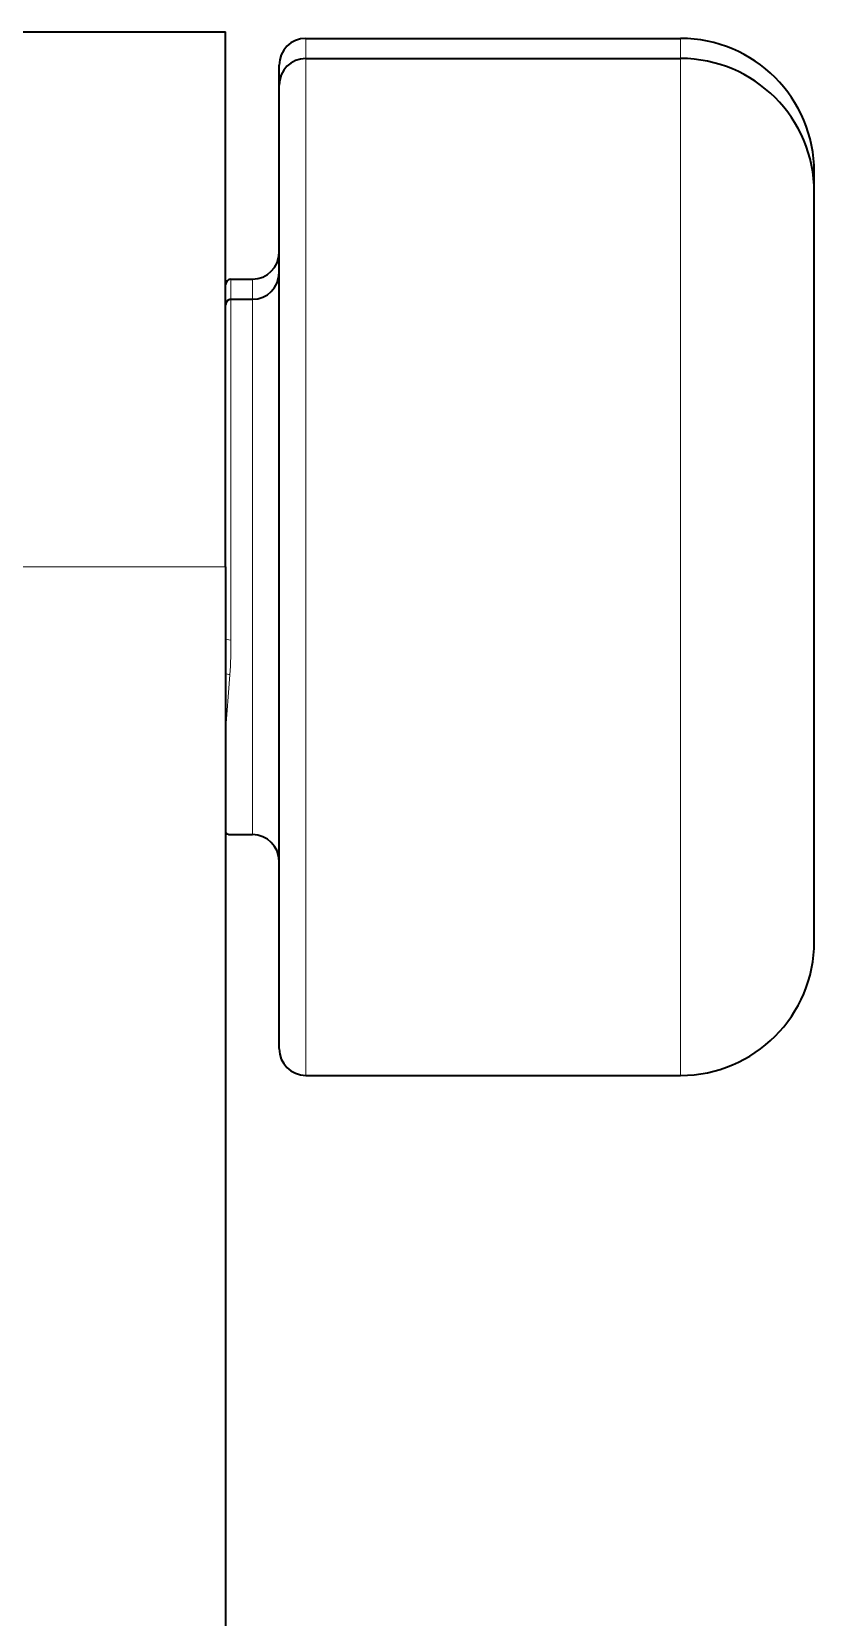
# Model space of a CAD drawing. Extents: x 386 to 1062, y 188 to 634.
# Drawn here: x 776.68 to 779.6, y 431 to 436.92 of the extents above; entities that cross this region are included whole.
import ezdxf

# ---------------------------------------------------------------- set-up
doc = ezdxf.new("R2010")
doc.units = 0

msp = doc.modelspace()

# ---------------------------------------------------------------- linework, layer by layer
at = {"color": 7, "lineweight": 35, "ltscale": 0.020125}
msp.add_line((776.5948, 436.9248), (777.3998, 436.9248), dxfattribs=at)
at = {"color": 7, "lineweight": 35, "ltscale": 0.05}
msp.add_line((777.3998, 434.9248), (777.3998, 436.9248), dxfattribs=at)
at = {"color": 7, "lineweight": 13, "ltscale": 0.001881}
for p, q in [((777.6998, 436.8247), (777.6998, 436.9)), ((779.0998, 436.8248), (779.0998, 436.9)), ((777.4198, 435.9247), (777.4198, 436)), ((777.4998, 435.9247), (777.4998, 436))]:
    msp.add_line(p, q, dxfattribs=at)
at = {"color": 7, "lineweight": 35, "ltscale": 0.035001}
for p, q in [((777.6998, 436.9), (779.0998, 436.9)), ((777.6998, 436.8248), (779.0998, 436.8248)), ((777.6998, 433.0248), (779.0998, 433.0248))]:
    msp.add_line(p, q, dxfattribs=at)
at = {"color": 7, "lineweight": 35, "ltscale": 0.002058}
msp.add_line((777.5998, 436.7177), (777.5998, 436.8), dxfattribs=at)
at = {"color": 7, "lineweight": 13, "ltscale": 0.005815}
for p, q in [((777.6998, 436.5922), (777.6998, 436.8248)), ((779.0998, 436.5922), (779.0998, 436.8248))]:
    msp.add_line(p, q, dxfattribs=at)
at = {"color": 7, "lineweight": 35, "ltscale": 0.005508}
msp.add_line((777.5998, 436.5044), (777.5998, 436.7248), dxfattribs=at)
at = {"color": 7, "lineweight": 13, "ltscale": 0.089185}
for p, q in [((777.6998, 433.0248), (777.6998, 436.5922)), ((779.0998, 433.0248), (779.0998, 436.5922))]:
    msp.add_line(p, q, dxfattribs=at)
at = {"color": 7, "lineweight": 35, "ltscale": 0.084492}
msp.add_line((777.5998, 433.1248), (777.5998, 436.5044), dxfattribs=at)
at = {"color": 7, "lineweight": 35, "ltscale": 0.00175}
msp.add_line((779.5998, 436.33), (779.5998, 436.4), dxfattribs=at)
at = {"color": 7, "lineweight": 35, "ltscale": 0.004285}
msp.add_line((779.5998, 436.1534), (779.5998, 436.3248), dxfattribs=at)
at = {"color": 7, "lineweight": 35, "ltscale": 0.065715}
msp.add_line((779.5998, 433.5248), (779.5998, 436.1534), dxfattribs=at)
at = {"color": 7, "lineweight": 35, "ltscale": 0.002}
for p, q in [((777.4198, 436), (777.4998, 436)), ((777.4198, 435.9248), (777.4998, 435.9248))]:
    msp.add_line(p, q, dxfattribs=at)
at = {"color": 7, "lineweight": 13, "ltscale": 0.003061}
for p, q in [((777.4198, 435.8023), (777.4198, 435.9248)), ((777.4998, 435.8023), (777.4998, 435.9248))]:
    msp.add_line(p, q, dxfattribs=at)
at = {"color": 7, "lineweight": 13, "ltscale": 0.028771}
msp.add_line((777.4198, 434.6515), (777.4198, 435.8023), dxfattribs=at)
at = {"color": 7, "lineweight": 13, "ltscale": 0.046939}
msp.add_line((777.4998, 433.9248), (777.4998, 435.8023), dxfattribs=at)
at = {"color": 7, "lineweight": 13, "ltscale": 0.020125}
msp.add_line((776.5948, 434.9248), (777.3998, 434.9248), dxfattribs=at)
at = {"color": 7, "lineweight": 35, "ltscale": 0.2125}
msp.add_line((777.3998, 434.9248), (777.3998, 426.4248), dxfattribs=at)
at = {"color": 7, "lineweight": 13, "ltscale": 0.005372}
msp.add_line((777.4157, 434.5222), (777.3998, 434.3079), dxfattribs=at)
at = {"color": 7, "lineweight": 35, "ltscale": 0.000281082}
msp.add_line((777.4106, 433.9248), (777.3997, 433.9274), dxfattribs=at)
at = {"color": 7, "lineweight": 35, "ltscale": 0.002229}
msp.add_line((777.4106, 433.9248), (777.4998, 433.9248), dxfattribs=at)
at = {"color": 7, "lineweight": 35}
for centre, radius, start, end in [((777.6998, 436.7999), 0.1, 90.03362, 179.96639), ((779.0998, 436.4), 0.5, 0, 90), ((777.6998, 436.7247), 0.1, 90.03362, 179.96639), ((779.0998, 436.3248), 0.5, 0, 90), ((777.4998, 436.1001), 0.1, 270.03362, 359.96638), ((777.4998, 436.0248), 0.1, 270.03362, 359.96638), ((777.4198, 435.98), 0.02, 90.03362, 179.96637), ((777.4198, 435.9048), 0.02, 90.03362, 179.96637), ((777.4998, 433.8247), 0.1, 0.03362, 89.96638), ((779.0998, 433.5248), 0.5, 270, 360), ((777.6998, 433.1248), 0.1, 180.03361, 269.96638)]:
    msp.add_arc(centre, radius, start, end, dxfattribs=at)
at = {"color": 7, "lineweight": 13}
for centre, radius, start, end in [((775.5109, 434.646), 1.9088, 356.28245, 0.16553), ((777.4161, 434.5567), 0.0344, 239.09374, 269.43766), ((777.4193, 433.9418), 0.0194, 187.30776, 242.67034)]:
    msp.add_arc(centre, radius, start, end, dxfattribs=at)
msp.add_ellipse((777.4198, 434.657), major_axis=(0.02, 0), ratio=0.273284, start_param=3.141593, end_param=4.712389, dxfattribs=at)

doc.saveas('drawing.dxf')
